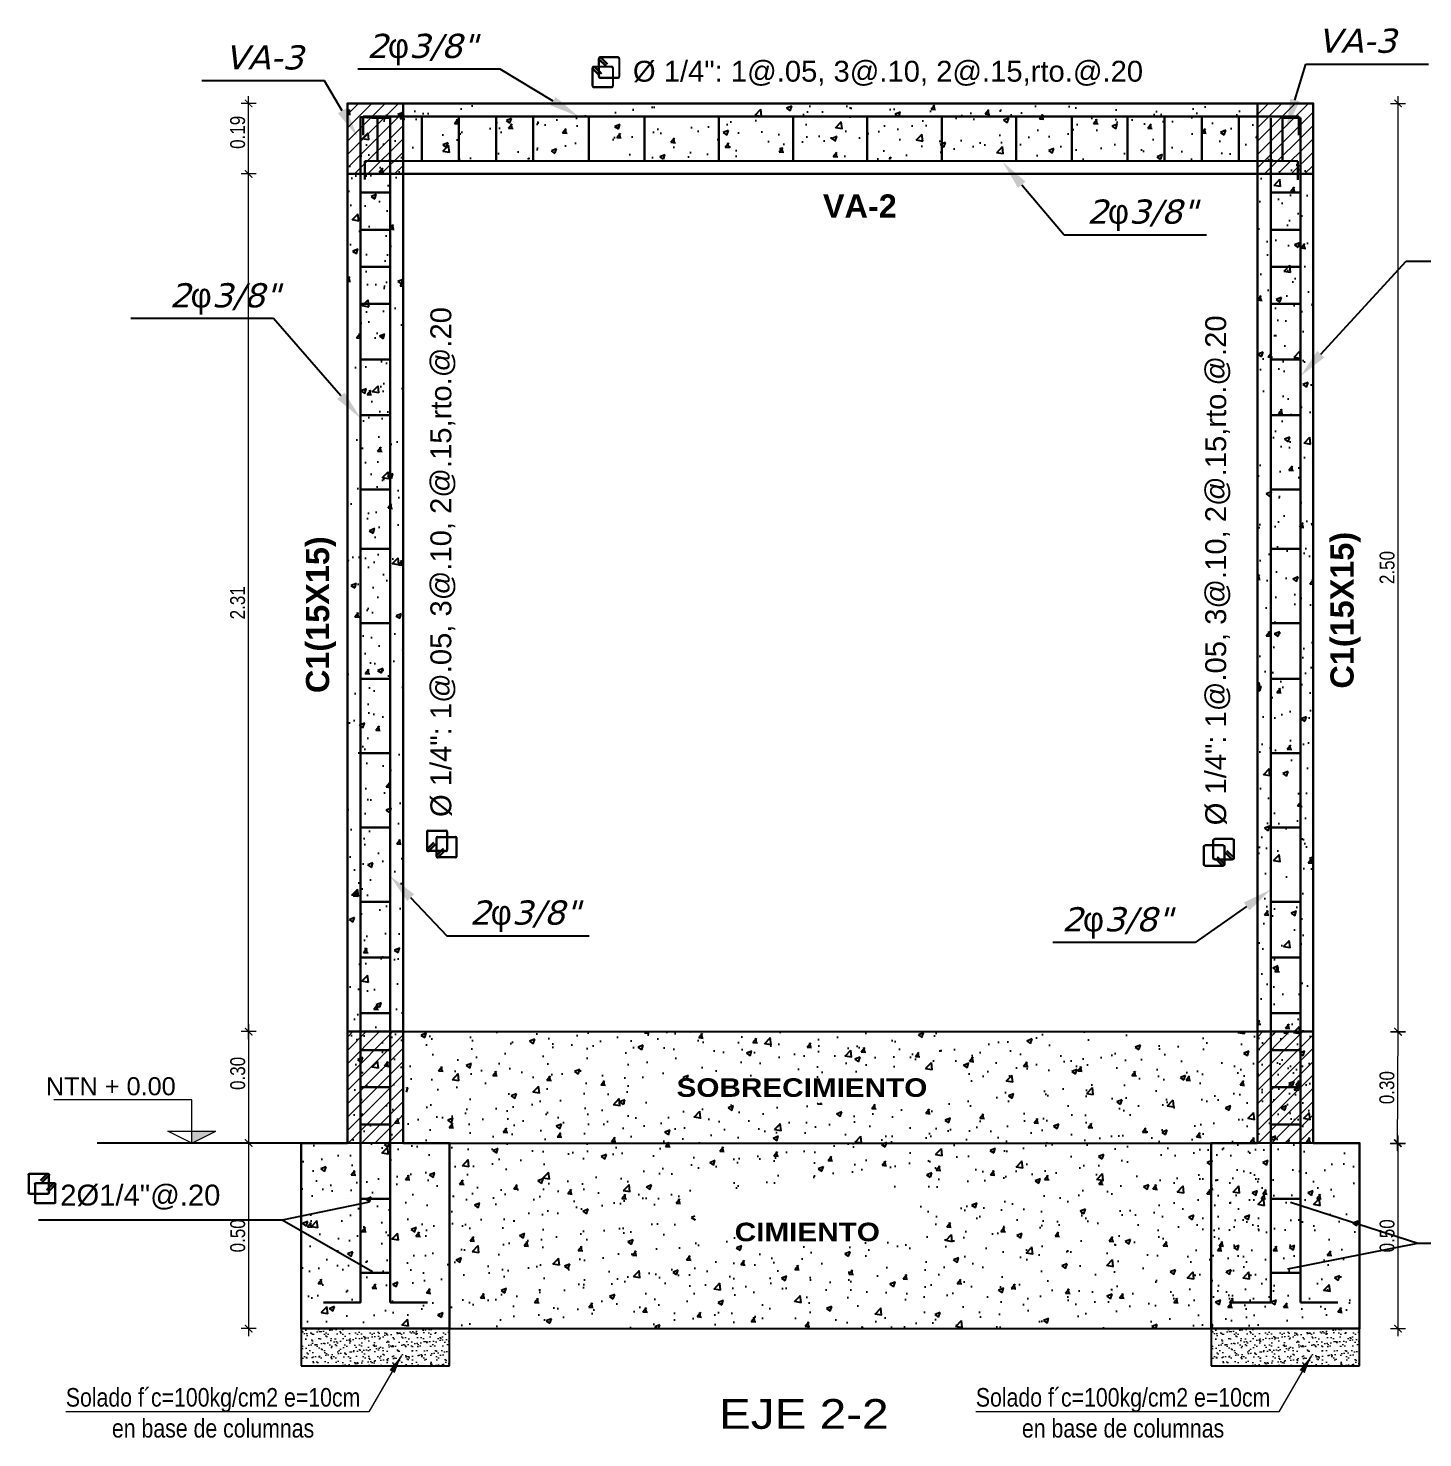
# Model space of a CAD drawing. Header units: metres. Extents: x 912 to 1393, y 476 to 584.
# Drawn here: x 1203.748 to 1207.503, y 494.8 to 498.597 of the extents above; entities that cross this region are included whole.
import ezdxf
from ezdxf import colors
from ezdxf.entities.mleader import LeaderData, LeaderLine
from ezdxf.math import Vec2, Vec3

# ---------------------------------------------------------------- set-up
doc = ezdxf.new("R2010")
doc.units = ezdxf.units.M
doc.linetypes.add('ACAD_ISO04W100', pattern=[30, 24, -3, 0, -3])
for name, color, linetype, lineweight in [('-Achurado', 251, 'Continuous', 5), ('-Acotado', 251, 'Continuous', 5), ('01', 7, 'Continuous', 35), ('A_Columnas', 7, 'Continuous', 40), ('Cotas', 7, 'Continuous', 20), ('Especificaciones', 7, 'Continuous', 20), ('Flechas', 122, 'Continuous', 20), ('Muro Alto', 5, 'Continuous', 40), ('pisos', 8, 'Continuous', 13), ('PL-03', 7, 'Continuous', 30), ('TEXTO', 7, 'Continuous', 20)]:
    doc.layers.add(name, color=color, linetype=linetype, lineweight=lineweight)
doc.layers.add('FIC-2ES_TEXTO', color=7, linetype='Continuous')
doc.layers.add('PL-05', color=7, linetype='Continuous')
doc.styles.add('-Arial Narrow', font='ARIALN.TTF')
doc.styles.add('ARIAL', font='arial.ttf')
doc.styles.add('R80_50', font='verdanai.ttf', dxfattribs={"height": 0.065})
doc.styles.add('ROMANS', font='ARIALN.TTF')
doc.styles.add('style1', font='arial.ttf')
doc.styles.add('sw 721', font='swissel.ttf')
doc.styles.add('TECHNICLIGHT', font='tel_____.pfb')
doc.dimstyles.new('corte 25', dxfattribs={"dimtxt": 0.05, "dimasz": 0.025, "dimexe": 0.025, "dimexo": 0.0125, "dimgap": 0.025, "dimtad": 1, "dimtih": 1, "dimtoh": 1, "dimzin": 4, "dimdsep": 46, "dimtxsty": 'ARIAL', "dimblk": 'ARCHTICK', "dimcen": 0.025, "dimdle": 0.025, "dimclrd": 256, "dimclre": 256, "dimclrt": 7, "dimadec": 0, "dimazin": 0, "dimtfac": 1, "dimtix": 1, "dimtmove": 0, "dimatfit": 3, "dimfxl": 0.1, "dimlwd": -1, "dimarcsym": 0})
doc.dimstyles.new('Esc 1_20n', dxfattribs={"dimscale": 0.02, "dimtxt": 2, "dimasz": 1, "dimexe": 1, "dimexo": 1, "dimgap": 0.45, "dimtad": 1, "dimtoh": 1, "dimzin": 3, "dimdsep": 46, "dimtxsty": '-Arial Narrow', "dimblk": 'ARCHTICK', "dimcen": 1, "dimdle": 1, "dimclrd": 252, "dimclre": 252, "dimclrt": 252, "dimadec": 0, "dimazin": 0, "dimtfac": 1, "dimtix": 1, "dimtmove": 1, "dimatfit": 2, "dimldrblk": 'ARCHTICK', "dimfxl": 1, "dimfxlon": 1, "dimtolj": 2, "dimlwd": 5, "dimlwe": 5, "dimarcsym": 0})
pattern_1 = [(50, (-41.77205, -3.57818), (0.145747735, -0.012751268), [0.01524, -0.16764]), (355, (-41.77205, -3.57818), (-0.028194737, 0.152845476), [0.012192, -0.134112467]), (100.451445, (-41.7599, -3.57925), (0.117552998, 0.140094202), [0.012952007, -0.142472196]), (46.1842, (-41.77205, -3.53754), (0.216863233, -0.033633862), [0.02286, -0.25146]), (96.635558, (-41.75398, -3.54035), (0.189923307, 0.1979409), [0.01942802, -0.213708487]), (351.184151, (-41.77205, -3.53754), (0.189923307, 0.1979409), [0.018287974, -0.201167786]), (21, (-41.75173, -3.5477), (0.121291513, -0.081812159), [0.01524, -0.16764]), (326, (-41.75173, -3.5477), (0.049441623, 0.147350373), [0.012192, -0.134112]), (71.451445, (-41.74162, -3.55452), (0.170733135, 0.065538215), [0.012952007, -0.14247195]), (37.5, (-41.77205, -3.578183), (0.0024708826, 0.067644031), [0, -0.1324864, 0, -0.136144, 0, -0.13462]), (7.5, (-41.77205, -3.57818), (0.05345573, 0.08014446), [0, -0.0776224, 0, -0.1294384, 0, -0.051308]), (327.5, (-41.81736, -3.578183), (0.1084724761, -0.0045829952), [0, -0.0508, 0, -0.158496, 0, -0.210312]), (317.5, (-41.83768, -3.57818), (0.118503345, 0.020341193), [0, -0.06604, 0, -0.1052576, 0, -0.149352])]
pattern_2 = [(50, (-41.62205, -3.57818), (0.145747735, -0.012751268), [0.01524, -0.16764]), (355, (-41.62205, -3.57818), (-0.028194737, 0.152845476), [0.012192, -0.134112467]), (100.451445, (-41.6099, -3.57925), (0.117552998, 0.140094202), [0.012952007, -0.142472196]), (46.1842, (-41.62205, -3.53754), (0.216863233, -0.033633862), [0.02286, -0.25146]), (96.635558, (-41.60398, -3.54035), (0.189923307, 0.1979409), [0.01942802, -0.213708487]), (351.184151, (-41.62205, -3.53754), (0.189923307, 0.1979409), [0.018287974, -0.201167786]), (21, (-41.60173, -3.5477), (0.121291513, -0.081812159), [0.01524, -0.16764]), (326, (-41.60173, -3.5477), (0.049441623, 0.147350373), [0.012192, -0.134112]), (71.451445, (-41.59162, -3.55452), (0.170733135, 0.065538215), [0.012952007, -0.14247195]), (37.5, (-41.62205, -3.578183), (0.0024708826, 0.067644031), [0, -0.1324864, 0, -0.136144, 0, -0.13462]), (7.5, (-41.62205, -3.57818), (0.05345573, 0.08014446), [0, -0.0776224, 0, -0.1294384, 0, -0.051308]), (327.5, (-41.66736, -3.578183), (0.1084724761, -0.0045829952), [0, -0.0508, 0, -0.158496, 0, -0.210312]), (317.5, (-41.68768, -3.57818), (0.118503345, 0.020341193), [0, -0.06604, 0, -0.1052576, 0, -0.149352])]

# ---------------------------------------------------------------- blocks, each defined once
blk = doc.blocks.new('NPT-c2')
at = {"color": 0, "lineweight": 5}
for p, q in [((0, 0.361), (-1.15, 0.361)), ((0, 0), (0, 0.361)), ((-0.253, 0), (0.253, 0)), ((-0.2, 0.1), (0.2, 0.1)), ((0, 0), (-0.2, 0.1)), ((0, 0), (0.2, 0.1))]:
    blk.add_line(p, q, dxfattribs=at)
blk.add_solid([(0.2, 0.1), (0, 0.1), (0, 0)], dxfattribs=at)
at = {"style": 'ARIAL'}
blk.add_attdef('NPT%%P0.00', (-1.089, 0.48), '', height=0.15, dxfattribs=at)
blk = doc.blocks.new('ESTRIBOS')
at = {"layer": 'Especificaciones', "linetype": 'ACAD_ISO04W100'}
for p, q in [((1246.6994, 500.7855), (1246.6994, 500.8334)), ((1246.7007, 500.8302), (1246.7181, 500.8128)), ((1246.7019, 500.7855), (1246.7019, 500.829)), ((1246.7025, 500.8319), (1246.7199, 500.8145)), ((1246.7519, 500.8379), (1246.7039, 500.8379)), ((1246.7519, 500.8354), (1246.7039, 500.8354)), ((1246.7054, 500.8348), (1246.7228, 500.8174)), ((1246.7083, 500.8354), (1246.7245, 500.8192)), ((1246.7539, 500.8334), (1246.7539, 500.7855)), ((1246.7564, 500.8337), (1246.7564, 500.7855)), ((1246.6824, 500.7601), (1246.6824, 500.808)), ((1246.6837, 500.8048), (1246.6994, 500.7891)), ((1246.6849, 500.7601), (1246.6849, 500.8037)), ((1246.6855, 500.8065), (1246.6994, 500.7926)), ((1246.6994, 500.8125), (1246.6869, 500.8125)), ((1246.6994, 500.8101), (1246.6869, 500.8101)), ((1246.6884, 500.8095), (1246.6994, 500.7984)), ((1246.6913, 500.8101), (1246.6994, 500.8019)), ((1246.7349, 500.8125), (1246.7019, 500.8125)), ((1246.7349, 500.8101), (1246.7019, 500.8101)), ((1246.7019, 500.7994), (1246.7075, 500.7938)), ((1246.7019, 500.796), (1246.7058, 500.7921)), ((1246.7019, 500.7901), (1246.7029, 500.7891)), ((1246.7029, 500.7891), (1246.7019, 500.7882)), ((1246.7075, 500.7938), (1246.7058, 500.7921)), ((1246.7199, 500.8145), (1246.7181, 500.8128)), ((1246.7369, 500.808), (1246.7369, 500.7601)), ((1246.7394, 500.8083), (1246.7394, 500.7601)), ((1246.6869, 500.7581), (1246.7349, 500.7581)), ((1246.6869, 500.7556), (1246.7349, 500.7556)), ((1246.7039, 500.7834), (1246.7369, 500.7834)), ((1246.7039, 500.7809), (1246.7369, 500.7809)), ((1246.7394, 500.7834), (1246.7519, 500.7834)), ((1246.7394, 500.7809), (1246.7519, 500.7809))]:
    blk.add_line(p, q, dxfattribs=at)
for centre, radius, start, end in [((1246.7039, 500.8334), 0.00452, 90, 225), ((1246.7039, 500.8334), 0.00206, 45.0001, 225), ((1246.7519, 500.8334), 0.00452, 0, 90), ((1246.7519, 500.8334), 0.00206, 0, 90), ((1246.6869, 500.808), 0.00452, 90, 225), ((1246.6869, 500.808), 0.00206, 45.0001, 225), ((1246.7349, 500.808), 0.00452, 0, 90), ((1246.7349, 500.808), 0.00206, 0, 90), ((1246.6869, 500.7601), 0.00452, 180, 270), ((1246.6869, 500.7601), 0.00206, 180, 270), ((1246.7039, 500.7855), 0.00452, 180, 270), ((1246.7039, 500.7855), 0.00206, 180, 270), ((1246.7349, 500.7601), 0.00206, 270, 0), ((1246.7349, 500.7601), 0.00452, 270, 0), ((1246.7519, 500.7855), 0.00452, 270, 0), ((1246.7519, 500.7855), 0.00206, 270, 0)]:
    blk.add_arc(centre, radius, start, end, dxfattribs=at)
blk = doc.blocks.new('_ArchTick')
at = {"layer": 'pisos', "color": 0, "const_width": 0.15}
blk.add_lwpolyline([(-0.5, -0.5), (0.5, 0.5)], dxfattribs=at)
blk = doc.blocks.new('*D138')
at = {"layer": '-Acotado', "color": 252, "lineweight": 5, "transparency": 16777216}
for p, q in [((1204.3618, 495.5941), (1204.3218, 495.5941)), ((1204.3418, 495.0741), (1204.3418, 495.6141)), ((1204.3618, 495.0941), (1204.3218, 495.0941))]:
    blk.add_line(p, q, dxfattribs=at)
at = {"layer": 'DEFPOINTS', "color": 0, "lineweight": 20, "transparency": 16777216}
for p in [(1204.3418, 495.5941), (1204.4316, 495.5941), (1204.4316, 495.0941)]:
    blk.add_point(p, dxfattribs=at)
at = {"layer": '-Acotado', "color": 252, "lineweight": 5, "transparency": 16777216, "xscale": 0.02, "yscale": 0.02, "zscale": 0.02}
for p, rotation in [((1204.3418, 495.5941), 90), ((1204.3418, 495.0941), 270)]:
    blk.add_blockref('_ArchTick', p, dxfattribs=dict(at, rotation=rotation))
at = {"layer": '-Acotado', "color": 252, "transparency": 16777216, "insert": (1204.3124, 495.3441), "char_height": 0.04, "attachment_point": 5, "rotation": 90, "style": '-Arial Narrow'}
blk.add_mtext('\\A2;0.50', dxfattribs=at)
blk = doc.blocks.new('*D139')
at = {"layer": '-Acotado', "color": 252, "lineweight": 5, "transparency": 16777216}
for p, q in [((1204.3618, 495.8941), (1204.3218, 495.8941)), ((1204.3418, 495.5741), (1204.3418, 495.9141)), ((1204.3618, 495.5941), (1204.3218, 495.5941))]:
    blk.add_line(p, q, dxfattribs=at)
at = {"layer": 'DEFPOINTS', "color": 0, "lineweight": 20, "transparency": 16777216}
for p in [(1204.3418, 495.8941), (1204.4827, 495.8941), (1204.4839, 495.5941)]:
    blk.add_point(p, dxfattribs=at)
at = {"layer": '-Acotado', "color": 252, "lineweight": 5, "transparency": 16777216, "xscale": 0.02, "yscale": 0.02, "zscale": 0.02}
for p, rotation in [((1204.3418, 495.8941), 90), ((1204.3418, 495.5941), 270)]:
    blk.add_blockref('_ArchTick', p, dxfattribs=dict(at, rotation=rotation))
at = {"layer": '-Acotado', "color": 252, "transparency": 16777216, "insert": (1204.3124, 495.7816), "char_height": 0.04, "attachment_point": 5, "rotation": 90, "style": '-Arial Narrow'}
blk.add_mtext('\\A2;0.30', dxfattribs=at)
blk = doc.blocks.new('*D133')
at = {"layer": '-Acotado', "color": 252, "lineweight": 5, "transparency": 16777216}
for p, q in [((1204.3415, 495.8741), (1204.3415, 498.2241)), ((1204.3615, 498.2041), (1204.3215, 498.2041)), ((1204.3615, 495.8941), (1204.3215, 495.8941))]:
    blk.add_line(p, q, dxfattribs=at)
at = {"layer": 'DEFPOINTS', "color": 0, "lineweight": 20, "transparency": 16777216}
for p in [(1204.3415, 498.2041), (1204.4827, 498.2041), (1204.4827, 495.8941)]:
    blk.add_point(p, dxfattribs=at)
at = {"layer": '-Acotado', "color": 252, "lineweight": 5, "transparency": 16777216, "xscale": 0.02, "yscale": 0.02, "zscale": 0.02}
for p, rotation in [((1204.3415, 498.2041), 90), ((1204.3415, 495.8941), 270)]:
    blk.add_blockref('_ArchTick', p, dxfattribs=dict(at, rotation=rotation))
at = {"layer": '-Acotado', "color": 252, "transparency": 16777216, "insert": (1204.3121, 497.0491), "char_height": 0.04, "attachment_point": 5, "rotation": 90, "style": '-Arial Narrow'}
blk.add_mtext('\\A2;2.31', dxfattribs=at)
blk = doc.blocks.new('*D134')
at = {"layer": '-Acotado', "color": 252, "lineweight": 5, "transparency": 16777216}
for p, q in [((1204.3415, 498.1841), (1204.3415, 498.4141)), ((1204.3615, 498.3941), (1204.3215, 498.3941)), ((1204.3615, 498.2041), (1204.3215, 498.2041))]:
    blk.add_line(p, q, dxfattribs=at)
at = {"layer": 'DEFPOINTS', "color": 0, "lineweight": 20, "transparency": 16777216}
for p in [(1204.3415, 498.3941), (1204.6077, 498.3941), (1204.6077, 498.2041)]:
    blk.add_point(p, dxfattribs=at)
at = {"layer": '-Acotado', "color": 252, "lineweight": 5, "transparency": 16777216, "xscale": 0.02, "yscale": 0.02, "zscale": 0.02}
for p, rotation in [((1204.3415, 498.3941), 90), ((1204.3415, 498.2041), 270)]:
    blk.add_blockref('_ArchTick', p, dxfattribs=dict(at, rotation=rotation))
at = {"layer": '-Acotado', "color": 252, "transparency": 16777216, "insert": (1204.3121, 498.3163), "char_height": 0.04, "attachment_point": 5, "rotation": 90, "style": '-Arial Narrow'}
blk.add_mtext('\\A2;0.19', dxfattribs=at)
blk = doc.blocks.new('*D135')
at = {"layer": '-Acotado', "color": 252, "lineweight": 5, "transparency": 16777216}
for p, q in [((1207.4362, 495.8741), (1207.4362, 498.4141)), ((1207.4162, 498.3941), (1207.4562, 498.3941)), ((1207.4162, 495.8941), (1207.4562, 495.8941))]:
    blk.add_line(p, q, dxfattribs=at)
at = {"layer": 'DEFPOINTS', "color": 0, "lineweight": 20, "transparency": 16777216}
for p in [(1207.2077, 498.3941), (1207.4362, 498.3941), (1207.2077, 495.8941)]:
    blk.add_point(p, dxfattribs=at)
at = {"layer": '-Acotado', "color": 252, "lineweight": 5, "transparency": 16777216, "xscale": 0.02, "yscale": 0.02, "zscale": 0.02}
for p, rotation in [((1207.4362, 498.3941), 90), ((1207.4362, 495.8941), 270)]:
    blk.add_blockref('_ArchTick', p, dxfattribs=dict(at, rotation=rotation))
at = {"layer": '-Acotado', "color": 252, "transparency": 16777216, "insert": (1207.4068, 497.1441), "char_height": 0.04, "attachment_point": 5, "rotation": 90, "style": '-Arial Narrow'}
blk.add_mtext('\\A2;2.50', dxfattribs=at)
blk = doc.blocks.new('*D137')
at = {"layer": '-Acotado', "color": 252, "lineweight": 5, "transparency": 16777216}
for p, q in [((1207.4162, 495.5941), (1207.4562, 495.5941)), ((1207.4362, 495.0741), (1207.4362, 495.6141)), ((1207.4162, 495.0941), (1207.4562, 495.0941))]:
    blk.add_line(p, q, dxfattribs=at)
at = {"layer": 'DEFPOINTS', "color": 0, "lineweight": 20, "transparency": 16777216}
for p in [(1207.3327, 495.5941), (1207.4362, 495.5941), (1207.3327, 495.0941)]:
    blk.add_point(p, dxfattribs=at)
at = {"layer": '-Acotado', "color": 252, "lineweight": 5, "transparency": 16777216, "xscale": 0.02, "yscale": 0.02, "zscale": 0.02}
for p, rotation in [((1207.4362, 495.5941), 90), ((1207.4362, 495.0941), 270)]:
    blk.add_blockref('_ArchTick', p, dxfattribs=dict(at, rotation=rotation))
at = {"layer": '-Acotado', "color": 252, "transparency": 16777216, "insert": (1207.4068, 495.3441), "char_height": 0.04, "attachment_point": 5, "rotation": 90, "style": '-Arial Narrow'}
blk.add_mtext('\\A2;0.50', dxfattribs=at)
blk = doc.blocks.new('*D136')
at = {"layer": '-Acotado', "color": 252, "lineweight": 5, "transparency": 16777216}
for p, q in [((1207.4162, 495.8932), (1207.4562, 495.8931)), ((1207.435, 495.5732), (1207.4363, 495.9132)), ((1207.415, 495.5932), (1207.455, 495.5931))]:
    blk.add_line(p, q, dxfattribs=at)
at = {"layer": 'DEFPOINTS', "color": 0, "lineweight": 20, "transparency": 16777216}
for p in [(1207.2089, 495.8941), (1207.4362, 495.8932), (1207.2077, 495.5941)]:
    blk.add_point(p, dxfattribs=at)
at = {"layer": '-Acotado', "color": 252, "lineweight": 5, "transparency": 16777216, "xscale": 0.02, "yscale": 0.02, "zscale": 0.02}
for p, rotation in [((1207.4362, 495.8932), 89.7725368128415), ((1207.435, 495.5932), 269.7725368128415)]:
    blk.add_blockref('_ArchTick', p, dxfattribs=dict(at, rotation=rotation))
at = {"layer": '-Acotado', "color": 252, "transparency": 16777216, "insert": (1207.4062, 495.7433), "char_height": 0.04, "attachment_point": 5, "rotation": 89.7725, "style": '-Arial Narrow'}
blk.add_mtext('\\A2;0.30', dxfattribs=at)

msp = doc.modelspace()

# ---------------------------------------------------------------- hatches: boundary and pattern name
at = {"layer": '-Achurado', "lineweight": 5}
h = msp.add_hatch(dxfattribs=at)
h.set_pattern_fill('AR-SAND', color=256, scale=0.0005)
h.set_pattern_definition([(37.5, (5.073507, 0), (-0.00080001565, 0.02447066187), [0, -0.019304, 0, -0.02159, 0, -0.0206375]), (7.5, (5.073507, 0), (0.02247616416, 0.035841255), [0, -0.010414, 0, -0.017399, 0, -0.0066675]), (327.5, (5.057886, 0), (0.0395496185, 7.185923e-05), [0, -0.00635, 0, -0.02286, 0, -0.029845]), (317.5, (5.057886, 0), (0.0381778226, 0.0111464662), [0, -0.003175, 0, -0.014986, 0, -0.017145])])
h.paths.add_polyline_path([(1204.8827, 495.0941), (1204.4827, 495.0941), (1204.4827, 494.9941), (1204.8827, 494.9941)])
h = msp.add_hatch(dxfattribs=at)
h.set_pattern_fill('AR-SAND', color=256, scale=0.0005)
h.set_pattern_definition([(37.5, (7.523507, 0), (-0.00080001565, 0.02447066187), [0, -0.019304, 0, -0.02159, 0, -0.0206375]), (7.5, (7.523507, 0), (0.02247616416, 0.035841255), [0, -0.010414, 0, -0.017399, 0, -0.0066675]), (327.5, (7.507886, 0), (0.0395496185, 7.185923e-05), [0, -0.00635, 0, -0.02286, 0, -0.029845]), (317.5, (7.507886, 0), (0.0381778226, 0.0111464662), [0, -0.003175, 0, -0.014986, 0, -0.017145])])
h.paths.add_polyline_path([(1207.3327, 495.0941), (1206.9327, 495.0941), (1206.9327, 494.9941), (1207.3327, 494.9941)])
at = {"true_color": 0x636466}
h = msp.add_hatch(dxfattribs=at)
h.set_pattern_fill('AR-CONC', color=251, scale=0.0008)
h.set_pattern_definition([(50, (-41.77205, -3.12818), (0.145747735, -0.012751268), [0.01524, -0.16764]), (355, (-41.77205, -3.12818), (-0.028194737, 0.152845476), [0.012192, -0.134112467]), (100.451445, (-41.7599, -3.12925), (0.117552998, 0.140094202), [0.012952007, -0.142472196]), (46.1842, (-41.77205, -3.08754), (0.216863233, -0.033633862), [0.02286, -0.25146]), (96.635558, (-41.75398, -3.09035), (0.189923307, 0.1979409), [0.01942802, -0.213708487]), (351.184151, (-41.77205, -3.08754), (0.189923307, 0.1979409), [0.018287974, -0.201167786]), (21, (-41.75173, -3.0977), (0.121291513, -0.081812159), [0.01524, -0.16764]), (326, (-41.75173, -3.0977), (0.049441623, 0.147350373), [0.012192, -0.134112]), (71.451445, (-41.74162, -3.10452), (0.170733135, 0.065538215), [0.012952007, -0.14247195]), (37.5, (-41.77205, -3.128183), (0.0024708826, 0.067644031), [0, -0.1324864, 0, -0.136144, 0, -0.13462]), (7.5, (-41.77205, -3.12818), (0.05345573, 0.08014446), [0, -0.0776224, 0, -0.1294384, 0, -0.051308]), (327.5, (-41.81736, -3.128183), (0.1084724761, -0.0045829952), [0, -0.0508, 0, -0.158496, 0, -0.210312]), (317.5, (-41.83768, -3.12818), (0.118503345, 0.020341193), [0, -0.06604, 0, -0.1052576, 0, -0.149352])])
h.paths.add_polyline_path([(1204.6084, 498.3891), (1207.0584, 498.3891), (1207.0577, 498.2441), (1204.6077, 498.2441)])
h = msp.add_hatch(dxfattribs=at)
h.set_pattern_fill('AR-CONC', color=251, scale=0.0008)
h.set_pattern_definition(pattern_1)
h.paths.add_polyline_path([(1204.6077, 498.2441), (1204.7577, 498.2441), (1204.7577, 495.5941), (1204.6077, 495.5941)])
h = msp.add_hatch(dxfattribs=at)
h.set_pattern_fill('AR-CONC', color=251, scale=0.0008)
h.set_pattern_definition(pattern_2)
h.paths.add_polyline_path([(1207.0577, 498.2441), (1207.2077, 498.2441), (1207.2077, 495.5941), (1207.0577, 495.5941)])
h = msp.add_hatch(dxfattribs=at)
h.set_pattern_fill('AR-CONC', color=251, scale=0.0008)
h.set_pattern_definition(pattern_1)
h.paths.add_polyline_path([(1204.6077, 495.8941), (1204.6077, 495.5941), (1204.4839, 495.5941), (1204.4839, 495.0941), (1205.0077, 495.0941), (1205.0077, 495.5941), (1204.7577, 495.5941), (1204.7577, 495.8941)])
h = msp.add_hatch(dxfattribs=at)
h.set_pattern_fill('AR-CONC', color=251, scale=0.0008)
h.set_pattern_definition(pattern_1)
h.paths.add_polyline_path([(1205.4346, 495.7019), (1206.275, 495.7019), (1206.275, 495.7684), (1205.4346, 495.7684)], flags=16)
h.paths.add_polyline_path([(1204.7577, 495.8941), (1204.7684, 495.6941), (1204.7577, 495.6941), (1204.7577, 495.5941), (1204.8827, 495.5941), (1206.7827, 495.5941), (1207.2077, 495.5941), (1207.2077, 495.8941)])
h = msp.add_hatch(dxfattribs=at)
h.set_pattern_fill('AR-CONC', color=251, scale=0.0008)
h.set_pattern_definition(pattern_2)
h.paths.add_polyline_path([(1207.3327, 495.5941), (1207.2077, 495.5941), (1207.2077, 495.8941), (1207.0577, 495.8941), (1207.0581, 495.5941), (1206.9327, 495.5941), (1206.9327, 495.0941), (1207.3327, 495.0941)])
h = msp.add_hatch(dxfattribs=at)
h.set_pattern_fill('AR-CONC', color=251, scale=0.0008)
h.set_pattern_definition(pattern_1)
h.paths.add_polyline_path([(1207.0827, 495.5941), (1205.0077, 495.5941), (1205.0077, 495.0941), (1207.0827, 495.0941)])
h.paths.add_polyline_path([(1205.5503, 495.3406), (1206.1506, 495.3516), (1206.1332, 495.4752), (1205.5329, 495.4724)], flags=16)
at = {"layer": 'Muro Alto', "lineweight": 20, "true_color": 0x636466}
h = msp.add_hatch(dxfattribs=at)
h.set_pattern_fill('LINE', color=251, scale=0.008, angle=45)
h.set_pattern_definition([(45, (-52.627554, -3.128183), (-0.01796051224, 0.01796051224), [])])
h.paths.add_polyline_path([(1204.6077, 498.2041), (1204.7577, 498.2041), (1204.7577, 498.3941), (1204.6077, 498.3941)])
h = msp.add_hatch(dxfattribs=at)
h.set_pattern_fill('LINE', color=251, scale=0.008, angle=45)
h.set_pattern_definition([(45, (-50.177554, -3.128183), (-0.01796051224, 0.01796051224), [])])
h.paths.add_polyline_path([(1207.0577, 498.2041), (1207.2077, 498.2041), (1207.2077, 498.3941), (1207.0577, 498.3941)])
h = msp.add_hatch(dxfattribs=at)
h.set_pattern_fill('LINE', color=251, scale=0.008, angle=45)
h.set_pattern_definition([(45, (-42.97716, -3.578183), (-0.01796051224, 0.01796051224), [])])
h.paths.add_polyline_path([(1204.6077, 495.8941), (1204.7577, 495.8941), (1204.7577, 495.5941), (1204.6077, 495.5941)])
h = msp.add_hatch(dxfattribs=at)
h.set_pattern_fill('LINE', color=251, scale=0.008, angle=45)
h.set_pattern_definition([(45, (-40.52716, -3.578183), (-0.01796051224, 0.01796051224), [])])
h.paths.add_polyline_path([(1207.0577, 495.8941), (1207.2077, 495.8941), (1207.2077, 495.5941), (1207.0577, 495.5941)])

# ---------------------------------------------------------------- linework, layer by layer
for p, q in [((1204.4827, 495.0941), (1204.4827, 494.9941)), ((1204.8827, 494.9941), (1204.8827, 495.0941)), ((1206.9327, 495.0941), (1206.9327, 494.9941)), ((1207.3327, 494.9941), (1207.3327, 495.0941)), ((1204.4827, 494.9941), (1204.8827, 494.9941)), ((1206.9327, 494.9941), (1207.3327, 494.9941))]:
    msp.add_line(p, q)
for points in [[(1204.6077, 495.8941), (1204.7577, 495.8941), (1204.7577, 495.5941), (1204.6077, 495.5941)], [(1207.0577, 495.8941), (1207.2077, 495.8941), (1207.2077, 495.5941), (1207.0577, 495.5941)]]:
    msp.add_lwpolyline(points, close=True)
for points in [[(1204.7577, 495.8941), (1207.0577, 495.8941)], [(1204.4827, 495.5941), (1203.9341, 495.5941)], [(1204.8827, 495.5941), (1206.9327, 495.5941)], [(1204.6659, 495.4346), (1204.4322, 495.3865)], [(1207.1464, 495.4345), (1207.4897, 495.3247)], [(1204.4322, 495.3865), (1203.7755, 495.3865)], [(1204.6747, 495.2468), (1204.4322, 495.3865)], [(1207.139, 495.2548), (1207.4897, 495.3247)], [(1207.4897, 495.3247), (1207.9869, 495.3247)], [(1204.8827, 495.0941), (1206.9327, 495.0941)]]:
    msp.add_lwpolyline(points)
at = {"layer": '01', "lineweight": 30}
for p, q in [((1204.6077, 498.3941), (1207.2077, 498.3941)), ((1204.7577, 495.6941), (1204.7577, 498.2606)), ((1204.6077, 496.8032), (1204.6077, 498.2441)), ((1207.0577, 495.6941), (1207.0577, 498.2441)), ((1207.2077, 495.6941), (1207.2077, 498.2441)), ((1204.7577, 498.2041), (1207.0577, 498.2041)), ((1204.6077, 495.6941), (1204.6077, 497.9441)), ((1207.2077, 495.6941), (1207.2077, 497.8441))]:
    msp.add_line(p, q, dxfattribs=at)
at = {"layer": '01', "color": 5, "lineweight": 30}
for p, q in [((1204.6495, 498.3091), (1204.6495, 498.3591)), ((1204.6495, 498.3591), (1207.1691, 498.3591)), ((1204.7227, 498.3554), (1204.6727, 498.3554)), ((1204.7227, 495.1641), (1204.7227, 498.3554)), ((1207.0939, 495.1641), (1207.0939, 498.3543)), ((1207.1739, 498.3557), (1207.1239, 498.3557)), ((1207.1691, 498.3591), (1207.1691, 498.3091)), ((1207.1739, 495.1641), (1207.1739, 498.3557)), ((1204.6542, 498.2389), (1207.1663, 498.2391)), ((1204.6542, 498.1889), (1204.6542, 498.2389)), ((1207.1663, 498.2387), (1207.1663, 498.1887)), ((1204.8227, 495.1641), (1204.7227, 495.1641)), ((1206.9927, 495.1641), (1207.0939, 495.1641)), ((1207.2739, 495.1641), (1207.1739, 495.1641))]:
    msp.add_line(p, q, dxfattribs=at)
at = {"layer": '01', "lineweight": 30}
for points in [[(1204.7577, 498.2041), (1204.6077, 498.2041), (1204.6077, 498.3941), (1204.7577, 498.3941)], [(1207.0577, 498.2041), (1207.2077, 498.2041), (1207.2077, 498.3941), (1207.0577, 498.3941)]]:
    msp.add_lwpolyline(points, close=True, dxfattribs=at)
at = {"layer": '01', "color": 5, "lineweight": 30}
for points in [[(1204.5427, 495.1641), (1204.6427, 495.1641), (1204.6427, 498.3568), (1204.6927, 498.3568)], [(1204.6885, 498.2389), (1204.6883, 498.3591)], [(1204.8077, 498.2389), (1204.8077, 498.3591)], [(1204.9077, 498.2389), (1204.9077, 498.3591)], [(1205.0077, 498.2389), (1205.0077, 498.3591)], [(1205.1077, 498.2389), (1205.1077, 498.3591)], [(1205.2577, 498.2389), (1205.2577, 498.3591)], [(1205.4077, 498.239), (1205.4077, 498.3591)], [(1205.6077, 498.239), (1205.6077, 498.3591)], [(1205.8077, 498.239), (1205.8077, 498.3591)], [(1206.0071, 498.239), (1206.0071, 498.3591)], [(1206.2077, 498.239), (1206.2077, 498.3591)], [(1206.4077, 498.239), (1206.4077, 498.3591)], [(1206.5577, 498.239), (1206.5577, 498.3591)], [(1206.7077, 498.239), (1206.7077, 498.3591)], [(1206.8077, 498.239), (1206.8077, 498.3591)], [(1206.9077, 498.2391), (1206.9077, 498.3591)], [(1207.0077, 498.2391), (1207.0077, 498.3591)], [(1207.1251, 498.2391), (1207.1251, 498.3591)], [(1204.7227, 498.1541), (1204.6427, 498.1541)], [(1207.1739, 498.1541), (1207.0939, 498.1541)], [(1204.7227, 498.0541), (1204.6427, 498.0541)], [(1207.1739, 498.0541), (1207.0939, 498.0541)], [(1204.7227, 497.9541), (1204.6427, 497.9541)], [(1207.1739, 497.9541), (1207.0939, 497.9541)], [(1204.7227, 497.8541), (1204.6427, 497.8541)], [(1207.1739, 497.8541), (1207.0939, 497.8541)], [(1204.7227, 497.7041), (1204.6427, 497.7041)], [(1207.1739, 497.7041), (1207.0939, 497.7041)], [(1204.7227, 497.5541), (1204.6427, 497.5541)], [(1207.1739, 497.5541), (1207.0939, 497.5541)], [(1204.7227, 497.3541), (1204.6427, 497.3541)], [(1207.1739, 497.3541), (1207.0939, 497.3541)], [(1204.7227, 497.1941), (1204.6427, 497.1941)], [(1207.1739, 497.1941), (1207.0939, 497.1941)], [(1204.7227, 496.9941), (1204.6427, 496.9941)], [(1207.1739, 496.9941), (1207.0939, 496.9941)], [(1204.6427, 496.8441), (1204.7227, 496.8441)], [(1207.0939, 496.8441), (1207.1739, 496.8441)], [(1204.6427, 496.6441), (1204.7227, 496.6441)], [(1207.0939, 496.6441), (1207.1739, 496.6441)], [(1204.6427, 496.4441), (1204.7227, 496.4441)], [(1207.0939, 496.4441), (1207.1739, 496.4441)], [(1204.6427, 496.2441), (1204.7227, 496.2441)], [(1207.0939, 496.2441), (1207.1739, 496.2441)], [(1204.6427, 496.0941), (1204.7227, 496.0941)], [(1207.0939, 496.0941), (1207.1739, 496.0941)], [(1204.6427, 495.9441), (1204.7227, 495.9441)], [(1207.0939, 495.9441), (1207.1739, 495.9441)], [(1204.6427, 495.8441), (1204.7227, 495.8441)], [(1207.0939, 495.8441), (1207.1739, 495.8441)], [(1204.6427, 495.7441), (1204.7227, 495.7441)], [(1207.0939, 495.7441), (1207.1739, 495.7441)], [(1204.6427, 495.6441), (1204.7227, 495.6441)], [(1207.0939, 495.6441), (1207.1739, 495.6441)], [(1204.6427, 495.4441), (1204.7227, 495.4441)], [(1207.1739, 495.4441), (1207.0939, 495.4441)], [(1204.6427, 495.2441), (1204.7227, 495.2441)], [(1207.1739, 495.2441), (1207.0939, 495.2441)]]:
    msp.add_lwpolyline(points, dxfattribs=at)
at = {"layer": '01', "lineweight": 30}
for points in [[(1204.4827, 495.0941), (1204.8827, 495.0941), (1204.8827, 495.5941), (1204.7577, 495.5941), (1204.7577, 495.8941), (1204.6077, 495.8941), (1204.6077, 495.5941), (1204.4827, 495.5941), (1204.4827, 495.0941)], [(1206.9327, 495.0941), (1207.3327, 495.0941), (1207.3327, 495.5941), (1207.2077, 495.5941), (1207.2077, 495.8941), (1207.0577, 495.8941), (1207.0577, 495.5941), (1206.9327, 495.5941), (1206.9327, 495.0941)], [(1204.6077, 495.4441), (1204.6075, 495.4441)]]:
    msp.add_lwpolyline(points, dxfattribs=at)

# ---------------------------------------------------------------- block references
at = {"layer": 'FIC-2ES_TEXTO'}
ref = msp.add_blockref('NPT-c2', (1204.1889, 495.5941), dxfattribs=dict(at, xscale=0.323333650981178, yscale=0.323333650981178, zscale=0.323333650981178))
ref.add_attrib('NPT%%P0.00', 'NTN + 0.00', (1203.7956, 495.7227), dxfattribs={"layer": '0', "color": 0, "height": 0.04869, "style": 'sw 721'})
at = {"layer": 'Muro Alto', "color": 4, "lineweight": 20}
msp.add_blockref('ESTRIBOS', (-41.416, -2.3186), dxfattribs=at)
at = {"layer": 'Muro Alto', "color": 4, "lineweight": 20, "rotation": 90}
msp.add_blockref('ESTRIBOS', (1705.6584, -750.32), dxfattribs=at)
at = {"layer": 'Muro Alto', "color": 4, "lineweight": 20, "xscale": -1, "rotation": 270}
msp.add_blockref('ESTRIBOS', (706.157, -750.3425), dxfattribs=at)
at = {"layer": 'Muro Alto', "color": 4, "lineweight": 20, "xscale": -1}
msp.add_blockref('ESTRIBOS', (2450.5045, -5.3251), dxfattribs=at)

# ---------------------------------------------------------------- texts
at = {"layer": 'A_Columnas', "lineweight": 9, "attachment_point": 5, "style": 'style1'}
for s, insert, char_height, width in [('\\pxsm0.8;Ø 1/4": 1@.05, 3@.10, 2@.15,rto.@.20', (1206.0629, 498.4752), 0.05625, 2.104752), ('{\\fArial|b1|i0|c0|p34;VA-2 }', (1205.9871, 498.1179), 0.0625, 0.8), ('2Ø1/4"@.20', (1204.05, 495.4482), 0.05625, 0.72)]:
    msp.add_mtext(s, dxfattribs=dict(at, insert=insert, char_height=char_height, width=width))
at = {"layer": 'A_Columnas', "lineweight": 9, "attachment_point": 5, "rotation": 90, "style": 'style1'}
for s, insert, char_height, width in [('\\pxsm0.8;Ø 1/4": 1@.05, 3@.10, 2@.15,rto.@.20', (1204.8647, 497.1589), 0.05625, 2.104752), ('\\pxsm0.8;Ø 1/4": 1@.05, 3@.10, 2@.15,rto.@.20', (1206.9508, 497.1365), 0.05625, 2.104752), ('{\\fArial|b1|i0|c0|p34;C1(15X15)}', (1204.5365, 497.0171), 0.0625, 0.8), ('{\\fArial|b1|i0|c0|p34;C1(15X15)}', (1207.2947, 497.0291), 0.0625, 0.8)]:
    msp.add_mtext(s, dxfattribs=dict(at, insert=insert, char_height=char_height, width=width))
at = {"layer": 'Especificaciones', "linetype": 'ACAD_ISO04W100', "char_height": 0.065, "width": 0.387333, "style": 'R80_50'}
for s, insert, attachment_point in [('VA-3', (1207.2205, 498.5956), 1), ('VA-3', (1204.2781, 498.5507), 1), ('2{\\fSymbol|b0|i0|c2|p18;f}3/8"', (1204.9577, 498.5816), 3), ('2{\\fSymbol|b0|i0|c2|p18;f}3/8"', (1206.5985, 498.1353), 1), ('2{\\fSymbol|b0|i0|c2|p18;f}3/8"', (1204.1289, 497.9099), 1), ('2{\\fSymbol|b0|i0|c2|p18;f}3/8"', (1204.9368, 496.2473), 1), ('2{\\fSymbol|b0|i0|c2|p18;f}3/8"', (1206.8288, 496.2292), 3)]:
    msp.add_mtext(s, dxfattribs=dict(at, insert=insert, attachment_point=attachment_point))
at = {"layer": 'PL-03', "char_height": 0.05, "width": 0.815284, "attachment_point": 2, "style": 'ROMANS'}
for insert in [(1204.2458, 494.9341), (1206.6958, 494.9341)]:
    msp.add_mtext('Solado f´c=100kg/cm2 e=10cm en base de columnas', dxfattribs=dict(at, insert=insert))
at = {"layer": 'PL-05', "style": 'TECHNICLIGHT', "width": 1.2}
msp.add_text('EJE 2-2', height=0.08, dxfattribs=at).set_placement((1205.6079, 494.8243))
at = {"layer": 'TEXTO', "insert": (1206.1688, 495.7684), "char_height": 0.05, "attachment_point": 3}
msp.add_mtext('{\\fArial Black|b0|i0|c0|p34;SOBRECIMIENTO}', dxfattribs=at)
at = {"layer": 'TEXTO', "insert": (1206.4634, 495.3795), "char_height": 0.05, "width": 1.235373, "attachment_point": 3}
msp.add_mtext('\\pxqc;{\\fArial Black|b0|i0|c0|p34;CIMIENTO}', dxfattribs=at)

# ---------------------------------------------------------------- dimensions: what is measured, and where the dimension line sits
at = {"layer": '-Acotado'}
for base, p1, p2, picture, middle in [((1204.3415, 498.3941), (1204.6077, 498.2041), (1204.6077, 498.3941), '*D134', (1204.3415, 498.3163)), ((1204.3418, 495.8941), (1204.4839, 495.5941), (1204.4827, 495.8941), '*D139', (1204.3418, 495.7816))]:
    dim = msp.add_linear_dim(base=base, p1=p1, p2=p2, angle=270, dimstyle='Esc 1_20n', dxfattribs=at)
    dim.commit()
    dim.dimension.update_dxf_attribs({"geometry": picture, "text_midpoint": middle, "dimtype": 160})
for base, p1, p2, angle, picture, middle in [((1207.4362, 498.3941), (1207.2077, 495.8941), (1207.2077, 498.3941), 90, '*D135', (1207.4068, 497.1441)), ((1204.3415, 498.2041), (1204.4827, 495.8941), (1204.4827, 498.2041), 270, '*D133', (1204.3121, 497.0491))]:
    dim = msp.add_linear_dim(base=base, p1=p1, p2=p2, angle=angle, dimstyle='Esc 1_20n', dxfattribs=at)
    dim.commit()
    dim.dimension.update_dxf_attribs({"geometry": picture, "text_midpoint": middle})
for p1, p2, distance, picture, middle in [((1207.2077, 495.5941), (1207.2089, 495.8941), -0.2273, '*D136', (1207.4062, 495.7433)), ((1204.4316, 495.0941), (1204.4316, 495.5941), 0.0898, '*D138', (1204.3124, 495.3441)), ((1207.3327, 495.0941), (1207.3327, 495.5941), -0.1035, '*D137', (1207.4068, 495.3441))]:
    dim = msp.add_aligned_dim(p1=p1, p2=p2, distance=distance, dimstyle='Esc 1_20n', dxfattribs=at)
    dim.commit()
    dim.dimension.update_dxf_attribs({"geometry": picture, "text_midpoint": middle})

# ---------------------------------------------------------------- leaders
at = {"layer": 'Cotas', "lineweight": 13, "ltscale": 0.1}
for points in [[(1204.7529, 495.0216), (1204.6649, 494.8704), (1203.8496, 494.8704)], [(1207.2029, 495.0216), (1207.1149, 494.8704), (1206.2996, 494.8704)]]:
    msp.add_leader(points, dimstyle='corte 25', override={"dimasz": 0.05, "dimgap": 0.0125, "dimtad": 0}, dxfattribs=at)
at = {"layer": 'Flechas', "color": 7}
ml = msp.add_multileader_mtext('Standard', dxfattribs=at)
ml.set_content('', color=7)
ml.set_leader_properties()
ml.build(insert=Vec2(0, 0))
ml.multileader.update_dxf_attribs({"dogleg_length": 0.6, "arrow_head_size": 0.08})
ctx = ml.context
ctx.base_point, ctx.char_height, ctx.arrow_head_size, ctx.landing_gap_size, ctx.plane_origin = Vec3(1204.6359, 498.4863), 0, 0.08, 0, Vec3(1204.7972, 498.7102)
ctx.text_align_type = 2
notes = []
notes.append((ctx, [(0, (1, 1, 0), (1205.0191, 498.4863), (-1, 0), 0.3833, [(0, [(1205.23, 498.3587)], 0, [])])]))
ctx.mtext.insert, ctx.mtext.rotation, ctx.mtext.alignment, ctx.mtext.flow_direction, ctx.mtext.extrusion = Vec3(1204.6359, 498.4863), 3.141593, 3, 5, Vec3(0, 0, -1)
ml = msp.add_multileader_mtext('Standard', dxfattribs=at)
ml.set_content('', color=7)
ml.set_leader_properties()
ml.build(insert=Vec2(0, 0))
ml.multileader.update_dxf_attribs({"dogleg_length": 0.6, "arrow_head_size": 0.08})
ctx = ml.context
ctx.base_point, ctx.char_height, ctx.arrow_head_size, ctx.landing_gap_size, ctx.plane_origin = Vec3(1207.5181, 498.5003), 0, 0.08, 0, Vec3(1207.4246, 498.7242)
notes.append((ctx, [(0, (1, 1, 0), (1207.1875, 498.5003), (1, 0), 0.3305, [(0, [(1207.1358, 498.3267)], 0, [])])]))
ctx.mtext.insert, ctx.mtext.rotation, ctx.mtext.flow_direction, ctx.mtext.extrusion = Vec3(1207.5181, 498.5003), 3.141593, 5, Vec3(0, 0, -1)
ml = msp.add_multileader_mtext('Standard', dxfattribs=at)
ml.set_content('', color=7)
ml.set_leader_properties()
ml.build(insert=Vec2(0, 0))
ml.multileader.update_dxf_attribs({"dogleg_length": 0.6, "arrow_head_size": 0.08})
ctx = ml.context
ctx.base_point, ctx.char_height, ctx.arrow_head_size, ctx.landing_gap_size, ctx.plane_origin = Vec3(1204.2154, 498.4554), 0, 0.08, 0, Vec3(1204.3089, 498.6794)
ctx.text_align_type = 2
notes.append((ctx, [(0, (1, 1, 0), (1204.5459, 498.4554), (-1, 0), 0.3305, [(0, [(1204.6336, 498.3054)], 0, [])])]))
ctx.mtext.insert, ctx.mtext.rotation, ctx.mtext.alignment, ctx.mtext.flow_direction, ctx.mtext.extrusion = Vec3(1204.2154, 498.4554), 3.141593, 3, 5, Vec3(0, 0, -1)
ml = msp.add_multileader_mtext('Standard', dxfattribs=at)
ml.set_content('', color=7)
ml.set_leader_properties()
ml.build(insert=Vec2(0, 0))
ml.multileader.update_dxf_attribs({"dogleg_length": 0.6, "arrow_head_size": 0.08})
ctx = ml.context
ctx.base_point, ctx.char_height, ctx.arrow_head_size, ctx.landing_gap_size, ctx.plane_origin = Vec3(1206.9204, 498.04), 0, 0.08, 0, Vec3(1206.759, 498.2639)
notes.append((ctx, [(0, (1, 1, 0), (1206.5371, 498.04), (1, 0), 0.3833, [(0, [(1206.3715, 498.2364)], 0, [])])]))
ctx.mtext.insert, ctx.mtext.rotation, ctx.mtext.flow_direction, ctx.mtext.extrusion = Vec3(1206.9204, 498.04), 3.141593, 5, Vec3(0, 0, -1)
ml = msp.add_multileader_mtext('Standard', dxfattribs=at)
ml.set_content('', color=7)
ml.set_leader_properties()
ml.build(insert=Vec2(0, 0))
ml.multileader.update_dxf_attribs({"dogleg_length": 0.6, "arrow_head_size": 0.08})
ctx = ml.context
ctx.base_point, ctx.char_height, ctx.arrow_head_size, ctx.landing_gap_size, ctx.plane_origin = Vec3(1207.8414, 497.9696), 0, 0.08, 0, Vec3(1207.68, 498.1935)
notes.append((ctx, [(0, (1, 1, 0), (1207.4581, 497.9696), (1, 0), 0.3833, [(0, [(1207.1739, 497.6599)], 0, [])])]))
ctx.mtext.insert, ctx.mtext.rotation, ctx.mtext.flow_direction, ctx.mtext.extrusion = Vec3(1207.8414, 497.9696), 3.141593, 5, Vec3(0, 0, -1)
ml = msp.add_multileader_mtext('Standard', dxfattribs=at)
ml.set_content('', color=7)
ml.set_leader_properties()
ml.build(insert=Vec2(0, 0))
ml.multileader.update_dxf_attribs({"dogleg_length": 0.6, "arrow_head_size": 0.08})
ctx = ml.context
ctx.base_point, ctx.char_height, ctx.arrow_head_size, ctx.landing_gap_size, ctx.plane_origin = Vec3(1204.0248, 497.8146), 0, 0.08, 0, Vec3(1204.1862, 498.0386)
ctx.text_align_type = 2
notes.append((ctx, [(0, (1, 1, 0), (1204.4081, 497.8146), (-1, 0), 0.3833, [(0, [(1204.6427, 497.5466)], 0, [])])]))
ctx.mtext.insert, ctx.mtext.rotation, ctx.mtext.alignment, ctx.mtext.flow_direction, ctx.mtext.extrusion = Vec3(1204.0248, 497.8146), 3.141593, 3, 5, Vec3(0, 0, -1)
ml = msp.add_multileader_mtext('Standard', dxfattribs=at)
ml.set_content('', color=7)
ml.set_leader_properties()
ml.build(insert=Vec2(0, 0))
ml.multileader.update_dxf_attribs({"dogleg_length": 0.6, "arrow_head_size": 0.08})
ctx = ml.context
ctx.base_point, ctx.char_height, ctx.arrow_head_size, ctx.landing_gap_size, ctx.plane_origin = Vec3(1205.2586, 496.152), 0, 0.08, 0, Vec3(1205.0973, 496.376)
notes.append((ctx, [(0, (1, 1, 0), (1204.8754, 496.152), (1, 0), 0.3833, [(0, [(1204.7227, 496.3132)], 0, [])])]))
ctx.mtext.insert, ctx.mtext.rotation, ctx.mtext.flow_direction, ctx.mtext.extrusion = Vec3(1205.2586, 496.152), 3.141593, 5, Vec3(0, 0, -1)
ml = msp.add_multileader_mtext('Standard', dxfattribs=at)
ml.set_content('', color=7)
ml.set_leader_properties()
ml.build(insert=Vec2(0, 0))
ml.multileader.update_dxf_attribs({"dogleg_length": 0.6, "arrow_head_size": 0.08})
ctx = ml.context
ctx.base_point, ctx.char_height, ctx.arrow_head_size, ctx.landing_gap_size, ctx.plane_origin = Vec3(1206.5069, 496.1339), 0, 0.08, 0, Vec3(1206.6683, 496.3578)
ctx.text_align_type = 2
notes.append((ctx, [(0, (1, 1, 0), (1206.8902, 496.1339), (-1, 0), 0.3833, [(0, [(1207.0939, 496.2772)], 0, [])])]))
ctx.mtext.insert, ctx.mtext.rotation, ctx.mtext.alignment, ctx.mtext.flow_direction, ctx.mtext.extrusion = Vec3(1206.5069, 496.1339), 3.141593, 3, 5, Vec3(0, 0, -1)
for ctx, leaders in notes:
    for number, flags, end, landing, length, lines in leaders:
        leader = LeaderData()
        leader.index, (leader.has_last_leader_line, leader.has_dogleg_vector, leader.attachment_direction) = number, flags
        leader.last_leader_point, leader.dogleg_vector, leader.dogleg_length = Vec3(end), Vec3(landing), length
        for number, points, colour, breaks in lines:
            line = LeaderLine()
            line.index, line.vertices, line.color, line.breaks = number, Vec3.list(points), colors.encode_raw_color(colour), breaks
            leader.lines.append(line)
        ctx.leaders.append(leader)

doc.saveas('drawing.dxf')
